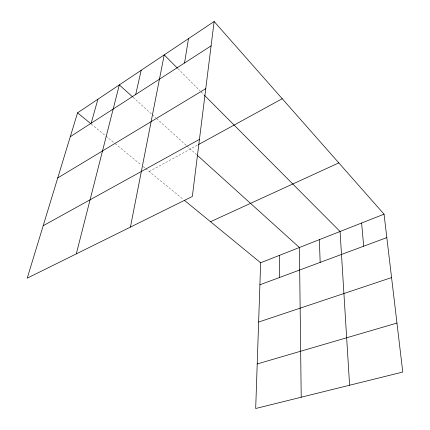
<?xml version="1.0" encoding="UTF-8"?>
<svg xmlns="http://www.w3.org/2000/svg" width="430" height="430" viewBox="0 0 430 430"><rect width="100%" height="100%" fill="white"/><g stroke="black" fill="none" stroke-linecap="round" stroke-linejoin="round"><path stroke-width="0.32" stroke-dasharray="2.15 1.61" d="M149.226 171.532L197.848 144.91M91.224 124.033L105.441 135.681M105.952 136.095L114.6 143.179M115.111 143.593L141.153 164.916M143.168 166.571L145.19 168.227M145.695 168.635L183.314 199.445M133.058 97.304L151.709 114.149M152.204 114.59L155.638 117.691M156.622 118.578L186.351 145.426M186.851 145.872L196.698 154.762M177.918 68.639L200.068 90.886M201.009 91.832L203.836 94.675"/><path stroke-width="0.64" d="M279.403 277.538L279.661 255.286M184.346 200.289L260.65 262.768L255.689 408.5L402.77 372.052L384.049 214.183L214.129 21.5L77.55 112.837L27.23 278.162L192.334 196.467L214.129 21.5M184.54 62.995L188.496 38.641M130.424 227.104L164.217 54.879L177.445 68.166M135.697 94.503L141.19 70.278M76.303 253.883L119.32 84.903L132.569 96.863M91.176 123.216L97.911 99.222M70.289 136.692L211.092 45.87M57.733 177.945L205.755 88.698M43.199 225.707L199.445 139.385M198.429 144.598L282.225 98.723M210.512 221.713L338.818 162.895M260.65 262.768L384.049 214.183M259.903 284.789L386.828 237.602M258.634 322.054L391.569 277.581M257.204 363.952L396.96 323.064M77.55 112.837L90.714 123.62M197.187 155.203L299.42 247.508L301.21 397.218M204.309 95.148L340.065 231.501L349.606 385.226M361.614 223.019L363.689 246.202M319.345 239.66L320.173 262.381"/></g></svg>
